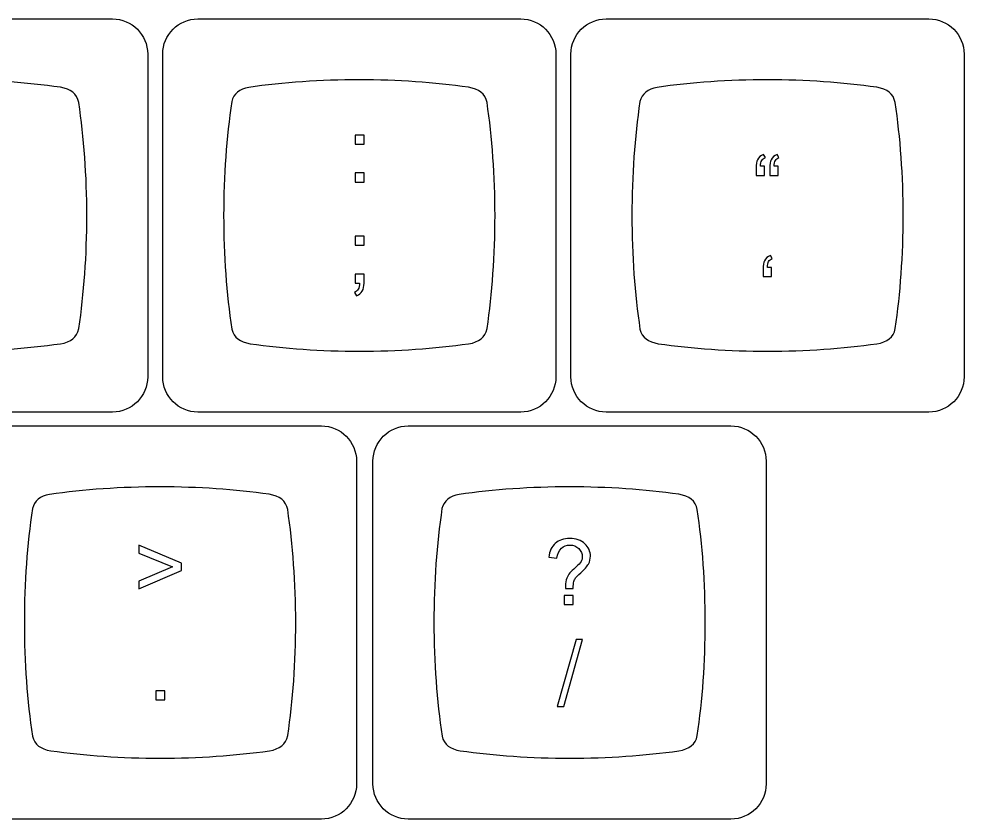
# Model space of a CAD drawing. Header units: millimetres. Extents: x -493 to 473, y -489 to 489.
# Drawn here: x -279.56 to -235.32, y -327.9 to -290.45 of the extents above; entities that cross this region are included whole.
import ezdxf

# ---------------------------------------------------------------- set-up
doc = ezdxf.new("R2010")
doc.units = ezdxf.units.MM
doc.header["$MEASUREMENT"] = 0
doc.layers.add('Layer 1', color=7, linetype='Continuous')

msp = doc.modelspace()

# ---------------------------------------------------------------- linework, layer by layer
at = {"layer": 'Layer 1', "color": 169}
for points in [[(-290.2855, -308.8455), (-290.2855, -308.8455), (-275.1781, -308.8455), (-275.1781, -308.8455), (-275.1781, -308.8455), (-274.2726, -308.8455), (-273.5318, -308.1047), (-273.5318, -307.1992), (-273.5318, -307.1992), (-273.5318, -307.1992), (-273.5318, -292.0918), (-273.5318, -292.0918), (-273.5318, -292.0918), (-273.5318, -291.1863), (-274.2726, -290.4455), (-275.1781, -290.4455), (-275.1781, -290.4455), (-275.1781, -290.4455), (-290.2855, -290.4455), (-290.2855, -290.4455), (-290.2855, -290.4455), (-291.191, -290.4455), (-291.9318, -291.1863), (-291.9318, -292.0918), (-291.9318, -292.0918), (-291.9318, -292.0918), (-291.9318, -307.1992), (-291.9318, -307.1992), (-291.9318, -307.1992), (-291.9318, -308.1047), (-291.191, -308.8455), (-290.2855, -308.8455)], [(-271.1814, -308.8455), (-271.1814, -308.8455), (-256.074, -308.8455), (-256.074, -308.8455), (-256.074, -308.8455), (-255.1685, -308.8455), (-254.4277, -308.1047), (-254.4277, -307.1992), (-254.4277, -307.1992), (-254.4277, -307.1992), (-254.4277, -292.0918), (-254.4277, -292.0918), (-254.4277, -292.0918), (-254.4277, -291.1863), (-255.1685, -290.4455), (-256.074, -290.4455), (-256.074, -290.4455), (-256.074, -290.4455), (-271.1814, -290.4455), (-271.1814, -290.4455), (-271.1814, -290.4455), (-272.0869, -290.4455), (-272.8277, -291.1863), (-272.8277, -292.0918), (-272.8277, -292.0918), (-272.8277, -292.0918), (-272.8277, -307.1992), (-272.8277, -307.1992), (-272.8277, -307.1992), (-272.8277, -308.1047), (-272.0869, -308.8455), (-271.1814, -308.8455)], [(-252.0772, -308.8455), (-252.0772, -308.8455), (-236.9698, -308.8455), (-236.9698, -308.8455), (-236.9698, -308.8455), (-236.0643, -308.8455), (-235.3235, -308.1047), (-235.3235, -307.1992), (-235.3235, -307.1992), (-235.3235, -307.1992), (-235.3235, -292.0918), (-235.3235, -292.0918), (-235.3235, -292.0918), (-235.3235, -291.1863), (-236.0643, -290.4455), (-236.9698, -290.4455), (-236.9698, -290.4455), (-236.9698, -290.4455), (-252.0772, -290.4455), (-252.0772, -290.4455), (-252.0772, -290.4455), (-252.9827, -290.4455), (-253.7235, -291.1863), (-253.7235, -292.0918), (-253.7235, -292.0918), (-253.7235, -292.0918), (-253.7235, -307.1992), (-253.7235, -307.1992), (-253.7235, -307.1992), (-253.7235, -308.1047), (-252.9827, -308.8455), (-252.0772, -308.8455)], [(-280.5094, -327.8955), (-280.5094, -327.8955), (-265.402, -327.8955), (-265.402, -327.8955), (-265.402, -327.8955), (-264.4965, -327.8955), (-263.7557, -327.1547), (-263.7557, -326.2492), (-263.7557, -326.2492), (-263.7557, -326.2492), (-263.7557, -311.1418), (-263.7557, -311.1418), (-263.7557, -311.1418), (-263.7557, -310.2363), (-264.4965, -309.4955), (-265.402, -309.4955), (-265.402, -309.4955), (-265.402, -309.4955), (-280.5094, -309.4955), (-280.5094, -309.4955), (-280.5094, -309.4955), (-281.4149, -309.4955), (-282.1557, -310.2363), (-282.1557, -311.1418), (-282.1557, -311.1418), (-282.1557, -311.1418), (-282.1557, -326.2492), (-282.1557, -326.2492), (-282.1557, -326.2492), (-282.1557, -327.1547), (-281.4149, -327.8955), (-280.5094, -327.8955)], [(-261.3412, -327.8955), (-261.3412, -327.8955), (-246.2338, -327.8955), (-246.2338, -327.8955), (-246.2338, -327.8955), (-245.3283, -327.8955), (-244.5875, -327.1547), (-244.5875, -326.2492), (-244.5875, -326.2492), (-244.5875, -326.2492), (-244.5875, -311.1418), (-244.5875, -311.1418), (-244.5875, -311.1418), (-244.5875, -310.2363), (-245.3283, -309.4955), (-246.2338, -309.4955), (-246.2338, -309.4955), (-246.2338, -309.4955), (-261.3412, -309.4955), (-261.3412, -309.4955), (-261.3412, -309.4955), (-262.2467, -309.4955), (-262.9875, -310.2363), (-262.9875, -311.1418), (-262.9875, -311.1418), (-262.9875, -311.1418), (-262.9875, -326.2492), (-262.9875, -326.2492), (-262.9875, -326.2492), (-262.9875, -327.1547), (-262.2467, -327.8955), (-261.3412, -327.8955)]]:
    msp.add_open_spline(points, degree=3, knots=[0, 0, 0, 0, 0.1111111, 0.1111111, 0.1111111, 0.1111111, 0.2222222, 0.2222222, 0.2222222, 0.2222222, 0.3333333, 0.3333333, 0.3333333, 0.3333333, 0.4444444, 0.4444444, 0.4444444, 0.4444444, 0.5555556, 0.5555556, 0.5555556, 0.5555556, 0.6666667, 0.6666667, 0.6666667, 0.6666667, 0.7777778, 0.7777778, 0.7777778, 0.7777778, 1, 1, 1, 1], dxfattribs=at)
at = {"layer": 'Layer 1', "color": 159}
for points in [[(-282.7316, -293.296), (-280.941, -293.2965), (-279.2211, -293.4194), (-277.6189, -293.6449), (-277.6189, -293.6449), (-277.6189, -293.6449), (-277.6189, -293.645), (-277.6189, -293.645), (-277.6189, -293.645), (-277.1321, -293.7179), (-276.8422, -293.9505), (-276.755, -294.3552), (-276.755, -294.3552), (-276.513, -296.0081), (-276.3807, -297.7897), (-276.3803, -299.6475), (-276.3803, -299.6475), (-276.3798, -301.5052), (-276.5113, -303.2868), (-276.7525, -304.9397), (-276.7525, -304.9397), (-276.8395, -305.3439), (-277.1288, -305.5763), (-277.6145, -305.6492), (-277.6145, -305.6492), (-279.217, -305.8741), (-280.9374, -305.9963), (-282.7287, -305.9959), (-282.7287, -305.9959), (-284.5205, -305.9955), (-286.2415, -305.8723), (-287.8445, -305.6465), (-287.8445, -305.6465), (-287.8445, -305.6465), (-287.8444, -305.6461), (-287.8444, -305.6461), (-287.8444, -305.6461), (-288.3174, -305.5753), (-288.6046, -305.3536), (-288.7005, -304.9696), (-288.7005, -304.9696), (-288.9455, -303.3075), (-289.0796, -301.5146), (-289.08, -299.6445), (-289.08, -299.6445), (-289.0805, -297.7727), (-288.947, -295.9783), (-288.7024, -294.315), (-288.7024, -294.315), (-288.6098, -293.9481), (-288.3418, -293.7301), (-287.903, -293.6509), (-287.903, -293.6509), (-286.2843, -293.4208), (-284.5442, -293.2956), (-282.7316, -293.296)], [(-263.6275, -293.296), (-261.8369, -293.2965), (-260.117, -293.4194), (-258.5148, -293.6449), (-258.5148, -293.6449), (-258.5148, -293.6449), (-258.5148, -293.645), (-258.5148, -293.645), (-258.5148, -293.645), (-258.028, -293.7179), (-257.7381, -293.9505), (-257.6509, -294.3552), (-257.6509, -294.3552), (-257.4089, -296.0081), (-257.2766, -297.7897), (-257.2762, -299.6475), (-257.2762, -299.6475), (-257.2757, -301.5052), (-257.4072, -303.2868), (-257.6484, -304.9397), (-257.6484, -304.9397), (-257.7354, -305.3439), (-258.0247, -305.5763), (-258.5104, -305.6492), (-258.5104, -305.6492), (-260.1129, -305.8741), (-261.8333, -305.9963), (-263.6246, -305.9959), (-263.6246, -305.9959), (-265.4164, -305.9955), (-267.1374, -305.8723), (-268.7404, -305.6465), (-268.7404, -305.6465), (-268.7404, -305.6465), (-268.7403, -305.6461), (-268.7403, -305.6461), (-268.7403, -305.6461), (-269.2133, -305.5753), (-269.5005, -305.3536), (-269.5964, -304.9696), (-269.5964, -304.9696), (-269.8414, -303.3075), (-269.9755, -301.5146), (-269.9759, -299.6445), (-269.9759, -299.6445), (-269.9764, -297.7727), (-269.8429, -295.9783), (-269.5983, -294.315), (-269.5983, -294.315), (-269.5057, -293.9481), (-269.2377, -293.7301), (-268.7989, -293.6509), (-268.7989, -293.6509), (-267.1802, -293.4208), (-265.4401, -293.2956), (-263.6275, -293.296)], [(-244.5233, -293.296), (-242.7327, -293.2965), (-241.0128, -293.4194), (-239.4106, -293.6449), (-239.4106, -293.6449), (-239.4106, -293.6449), (-239.4106, -293.645), (-239.4106, -293.645), (-239.4106, -293.645), (-238.9238, -293.7179), (-238.6339, -293.9505), (-238.5467, -294.3552), (-238.5467, -294.3552), (-238.3047, -296.0081), (-238.1724, -297.7897), (-238.172, -299.6475), (-238.172, -299.6475), (-238.1715, -301.5052), (-238.303, -303.2868), (-238.5442, -304.9397), (-238.5442, -304.9397), (-238.6312, -305.3439), (-238.9205, -305.5763), (-239.4062, -305.6492), (-239.4062, -305.6492), (-241.0087, -305.8741), (-242.7291, -305.9963), (-244.5204, -305.9959), (-244.5204, -305.9959), (-246.3122, -305.9955), (-248.0332, -305.8723), (-249.6362, -305.6465), (-249.6362, -305.6465), (-249.6362, -305.6465), (-249.6361, -305.6461), (-249.6361, -305.6461), (-249.6361, -305.6461), (-250.1091, -305.5753), (-250.3963, -305.3536), (-250.4922, -304.9696), (-250.4922, -304.9696), (-250.7372, -303.3075), (-250.8713, -301.5146), (-250.8717, -299.6445), (-250.8717, -299.6445), (-250.8722, -297.7727), (-250.7387, -295.9783), (-250.4941, -294.315), (-250.4941, -294.315), (-250.4015, -293.9481), (-250.1335, -293.7301), (-249.6947, -293.6509), (-249.6947, -293.6509), (-248.076, -293.4208), (-246.3359, -293.2956), (-244.5233, -293.296)], [(-272.9555, -312.346), (-271.1649, -312.3465), (-269.445, -312.4694), (-267.8428, -312.6949), (-267.8428, -312.6949), (-267.8428, -312.6949), (-267.8428, -312.695), (-267.8428, -312.695), (-267.8428, -312.695), (-267.356, -312.7679), (-267.0661, -313.0005), (-266.9789, -313.4052), (-266.9789, -313.4052), (-266.7369, -315.0581), (-266.6046, -316.8397), (-266.6042, -318.6975), (-266.6042, -318.6975), (-266.6037, -320.5552), (-266.7352, -322.3368), (-266.9764, -323.9897), (-266.9764, -323.9897), (-267.0634, -324.3939), (-267.3527, -324.6263), (-267.8384, -324.6992), (-267.8384, -324.6992), (-269.4409, -324.9241), (-271.1613, -325.0463), (-272.9526, -325.0459), (-272.9526, -325.0459), (-274.7444, -325.0455), (-276.4654, -324.9223), (-278.0684, -324.6965), (-278.0684, -324.6965), (-278.0684, -324.6965), (-278.0683, -324.6961), (-278.0683, -324.6961), (-278.0683, -324.6961), (-278.5413, -324.6253), (-278.8285, -324.4036), (-278.9244, -324.0196), (-278.9244, -324.0196), (-279.1694, -322.3575), (-279.3035, -320.5646), (-279.3039, -318.6945), (-279.3039, -318.6945), (-279.3044, -316.8227), (-279.1709, -315.0283), (-278.9263, -313.365), (-278.9263, -313.365), (-278.8337, -312.9981), (-278.5657, -312.7801), (-278.1269, -312.7009), (-278.1269, -312.7009), (-276.5082, -312.4708), (-274.7681, -312.3456), (-272.9555, -312.346)], [(-253.7873, -312.346), (-251.9967, -312.3465), (-250.2768, -312.4694), (-248.6746, -312.6949), (-248.6746, -312.6949), (-248.6746, -312.6949), (-248.6746, -312.695), (-248.6746, -312.695), (-248.6746, -312.695), (-248.1878, -312.7679), (-247.8979, -313.0005), (-247.8107, -313.4052), (-247.8107, -313.4052), (-247.5687, -315.0581), (-247.4364, -316.8397), (-247.436, -318.6975), (-247.436, -318.6975), (-247.4355, -320.5552), (-247.567, -322.3368), (-247.8082, -323.9897), (-247.8082, -323.9897), (-247.8952, -324.3939), (-248.1845, -324.6263), (-248.6702, -324.6992), (-248.6702, -324.6992), (-250.2727, -324.9241), (-251.9931, -325.0463), (-253.7844, -325.0459), (-253.7844, -325.0459), (-255.5762, -325.0455), (-257.2972, -324.9223), (-258.9002, -324.6965), (-258.9002, -324.6965), (-258.9002, -324.6965), (-258.9001, -324.6961), (-258.9001, -324.6961), (-258.9001, -324.6961), (-259.3731, -324.6253), (-259.6603, -324.4036), (-259.7562, -324.0196), (-259.7562, -324.0196), (-260.0012, -322.3575), (-260.1353, -320.5646), (-260.1357, -318.6945), (-260.1357, -318.6945), (-260.1362, -316.8227), (-260.0027, -315.0283), (-259.7581, -313.365), (-259.7581, -313.365), (-259.6655, -312.9981), (-259.3975, -312.7801), (-258.9587, -312.7009), (-258.9587, -312.7009), (-257.34, -312.4708), (-255.5999, -312.3456), (-253.7873, -312.346)]]:
    msp.add_open_spline(points, degree=3, knots=[0, 0, 0, 0, 0.0666667, 0.0666667, 0.0666667, 0.0666667, 0.1333333, 0.1333333, 0.1333333, 0.1333333, 0.2, 0.2, 0.2, 0.2, 0.2666667, 0.2666667, 0.2666667, 0.2666667, 0.3333333, 0.3333333, 0.3333333, 0.3333333, 0.4, 0.4, 0.4, 0.4, 0.4666667, 0.4666667, 0.4666667, 0.4666667, 0.5333333, 0.5333333, 0.5333333, 0.5333333, 0.6, 0.6, 0.6, 0.6, 0.6666667, 0.6666667, 0.6666667, 0.6666667, 0.7333333, 0.7333333, 0.7333333, 0.7333333, 0.8, 0.8, 0.8, 0.8, 0.8666667, 0.8666667, 0.8666667, 0.8666667, 1, 1, 1, 1], dxfattribs=at)
at = {"layer": 'Layer 1', "color": 132}
for points, knots in [([(-263.8245, -296.305), (-263.8245, -296.305), (-263.8245, -295.8817), (-263.8245, -295.8817), (-263.8245, -295.8817), (-263.8245, -295.8817), (-263.4012, -295.8817), (-263.4012, -295.8817), (-263.4012, -295.8817), (-263.4012, -295.8817), (-263.4012, -296.305), (-263.4012, -296.305), (-263.4012, -296.305), (-263.4012, -296.305), (-263.8245, -296.305), (-263.8245, -296.305)], [0, 0, 0, 0, 0.2, 0.2, 0.2, 0.2, 0.4, 0.4, 0.4, 0.4, 0.6, 0.6, 0.6, 0.6, 1, 1, 1, 1]), ([(-244.6595, -297.3449), (-244.6595, -297.3449), (-244.6595, -297.7766), (-244.6595, -297.7766), (-244.6595, -297.7766), (-244.6595, -297.7766), (-245.0574, -297.7766), (-245.0574, -297.7766), (-245.0574, -297.7766), (-245.0574, -297.7766), (-245.0574, -297.4338), (-245.0574, -297.4338), (-245.0574, -297.4338), (-245.0574, -297.2503), (-245.0356, -297.117), (-244.9911, -297.0351), (-244.9911, -297.0351), (-244.9326, -296.9251), (-244.8408, -296.8425), (-244.7145, -296.7861), (-244.7145, -296.7861), (-244.7145, -296.7861), (-244.6256, -296.9307), (-244.6256, -296.9307), (-244.6256, -296.9307), (-244.7018, -296.9624), (-244.7576, -297.009), (-244.7936, -297.0718), (-244.7936, -297.0718), (-244.8288, -297.1346), (-244.8493, -297.2256), (-244.8535, -297.3449), (-244.8535, -297.3449), (-244.8535, -297.3449), (-244.6595, -297.3449), (-244.6595, -297.3449)], [0, 0, 0, 0, 0.1, 0.1, 0.1, 0.1, 0.2, 0.2, 0.2, 0.2, 0.3, 0.3, 0.3, 0.3, 0.4, 0.4, 0.4, 0.4, 0.5, 0.5, 0.5, 0.5, 0.6, 0.6, 0.6, 0.6, 0.7, 0.7, 0.7, 0.7, 0.8, 0.8, 0.8, 0.8, 1, 1, 1, 1]), ([(-244.0203, -297.3449), (-244.0203, -297.3449), (-244.0203, -297.7766), (-244.0203, -297.7766), (-244.0203, -297.7766), (-244.0203, -297.7766), (-244.4182, -297.7766), (-244.4182, -297.7766), (-244.4182, -297.7766), (-244.4182, -297.7766), (-244.4182, -297.4338), (-244.4182, -297.4338), (-244.4182, -297.4338), (-244.4182, -297.2503), (-244.3963, -297.117), (-244.3519, -297.0351), (-244.3519, -297.0351), (-244.2933, -296.9251), (-244.2016, -296.8425), (-244.0753, -296.7861), (-244.0753, -296.7861), (-244.0753, -296.7861), (-243.9864, -296.9307), (-243.9864, -296.9307), (-243.9864, -296.9307), (-244.0626, -296.9624), (-244.1183, -297.009), (-244.1543, -297.0718), (-244.1543, -297.0718), (-244.1896, -297.1346), (-244.2101, -297.2256), (-244.2143, -297.3449), (-244.2143, -297.3449), (-244.2143, -297.3449), (-244.0203, -297.3449), (-244.0203, -297.3449)], [0, 0, 0, 0, 0.1, 0.1, 0.1, 0.1, 0.2, 0.2, 0.2, 0.2, 0.3, 0.3, 0.3, 0.3, 0.4, 0.4, 0.4, 0.4, 0.5, 0.5, 0.5, 0.5, 0.6, 0.6, 0.6, 0.6, 0.7, 0.7, 0.7, 0.7, 0.8, 0.8, 0.8, 0.8, 1, 1, 1, 1]), ([(-263.8245, -298.0788), (-263.8245, -298.0788), (-263.8245, -297.6555), (-263.8245, -297.6555), (-263.8245, -297.6555), (-263.8245, -297.6555), (-263.4012, -297.6555), (-263.4012, -297.6555), (-263.4012, -297.6555), (-263.4012, -297.6555), (-263.4012, -298.0788), (-263.4012, -298.0788), (-263.4012, -298.0788), (-263.4012, -298.0788), (-263.8245, -298.0788), (-263.8245, -298.0788)], [0, 0, 0, 0, 0.2, 0.2, 0.2, 0.2, 0.4, 0.4, 0.4, 0.4, 0.6, 0.6, 0.6, 0.6, 1, 1, 1, 1]), ([(-263.8287, -301.0343), (-263.8287, -301.0343), (-263.8287, -300.611), (-263.8287, -300.611), (-263.8287, -300.611), (-263.8287, -300.611), (-263.4054, -300.611), (-263.4054, -300.611), (-263.4054, -300.611), (-263.4054, -300.611), (-263.4054, -301.0343), (-263.4054, -301.0343), (-263.4054, -301.0343), (-263.4054, -301.0343), (-263.8287, -301.0343), (-263.8287, -301.0343)], [0, 0, 0, 0, 0.2, 0.2, 0.2, 0.2, 0.4, 0.4, 0.4, 0.4, 0.6, 0.6, 0.6, 0.6, 1, 1, 1, 1]), ([(-244.336, -302.0742), (-244.336, -302.0742), (-244.336, -302.5059), (-244.336, -302.5059), (-244.336, -302.5059), (-244.336, -302.5059), (-244.7339, -302.5059), (-244.7339, -302.5059), (-244.7339, -302.5059), (-244.7339, -302.5059), (-244.7339, -302.1631), (-244.7339, -302.1631), (-244.7339, -302.1631), (-244.7339, -301.9796), (-244.7121, -301.8463), (-244.6676, -301.7644), (-244.6676, -301.7644), (-244.6091, -301.6544), (-244.5173, -301.5718), (-244.391, -301.5154), (-244.391, -301.5154), (-244.391, -301.5154), (-244.3021, -301.66), (-244.3021, -301.66), (-244.3021, -301.66), (-244.3783, -301.6917), (-244.4341, -301.7383), (-244.4701, -301.8011), (-244.4701, -301.8011), (-244.5053, -301.8639), (-244.5258, -301.9549), (-244.53, -302.0742), (-244.53, -302.0742), (-244.53, -302.0742), (-244.336, -302.0742), (-244.336, -302.0742)], [0, 0, 0, 0, 0.1, 0.1, 0.1, 0.1, 0.2, 0.2, 0.2, 0.2, 0.3, 0.3, 0.3, 0.3, 0.4, 0.4, 0.4, 0.4, 0.5, 0.5, 0.5, 0.5, 0.6, 0.6, 0.6, 0.6, 0.7, 0.7, 0.7, 0.7, 0.8, 0.8, 0.8, 0.8, 1, 1, 1, 1]), ([(-263.8287, -302.8081), (-263.8287, -302.8081), (-263.8287, -302.3848), (-263.8287, -302.3848), (-263.8287, -302.3848), (-263.8287, -302.3848), (-263.4054, -302.3848), (-263.4054, -302.3848), (-263.4054, -302.3848), (-263.4054, -302.3848), (-263.4054, -302.8081), (-263.4054, -302.8081), (-263.4054, -302.8081), (-263.4054, -302.964), (-263.4329, -303.0903), (-263.4887, -303.1863), (-263.4887, -303.1863), (-263.5437, -303.2822), (-263.6319, -303.357), (-263.7525, -303.4092), (-263.7525, -303.4092), (-263.7525, -303.4092), (-263.8541, -303.2498), (-263.8541, -303.2498), (-263.8541, -303.2498), (-263.7751, -303.2152), (-263.7173, -303.1644), (-263.6806, -303.0974), (-263.6806, -303.0974), (-263.6432, -303.0303), (-263.622, -302.9337), (-263.6178, -302.8081), (-263.6178, -302.8081), (-263.6178, -302.8081), (-263.8287, -302.8081), (-263.8287, -302.8081)], [0, 0, 0, 0, 0.1, 0.1, 0.1, 0.1, 0.2, 0.2, 0.2, 0.2, 0.3, 0.3, 0.3, 0.3, 0.4, 0.4, 0.4, 0.4, 0.5, 0.5, 0.5, 0.5, 0.6, 0.6, 0.6, 0.6, 0.7, 0.7, 0.7, 0.7, 0.8, 0.8, 0.8, 0.8, 1, 1, 1, 1]), ([(-253.9742, -317.1017), (-253.9756, -317.0524), (-253.9763, -317.015), (-253.9763, -316.9903), (-253.9763, -316.9903), (-253.9763, -316.8442), (-253.9559, -316.7186), (-253.9142, -316.6128), (-253.9142, -316.6128), (-253.8839, -316.5324), (-253.8352, -316.4519), (-253.7675, -316.3708), (-253.7675, -316.3708), (-253.7181, -316.3115), (-253.6285, -316.2254), (-253.5001, -316.1119), (-253.5001, -316.1119), (-253.371, -315.9983), (-253.2877, -315.9079), (-253.2489, -315.8402), (-253.2489, -315.8402), (-253.2101, -315.7718), (-253.191, -315.6984), (-253.191, -315.618), (-253.191, -315.618), (-253.191, -315.4726), (-253.2475, -315.3449), (-253.3604, -315.2349), (-253.3604, -315.2349), (-253.4733, -315.1248), (-253.6116, -315.0698), (-253.7752, -315.0698), (-253.7752, -315.0698), (-253.934, -315.0698), (-254.0659, -315.1198), (-254.1718, -315.2193), (-254.1718, -315.2193), (-254.2783, -315.3195), (-254.3474, -315.4754), (-254.3806, -315.6878), (-254.3806, -315.6878), (-254.3806, -315.6878), (-254.7616, -315.6413), (-254.7616, -315.6413), (-254.7616, -315.6413), (-254.727, -315.3583), (-254.6254, -315.141), (-254.4554, -314.9907), (-254.4554, -314.9907), (-254.2854, -314.8405), (-254.061, -314.765), (-253.7816, -314.765), (-253.7816, -314.765), (-253.486, -314.765), (-253.2503, -314.8454), (-253.0739, -315.007), (-253.0739, -315.007), (-252.8982, -315.1685), (-252.8101, -315.364), (-252.8101, -315.5933), (-252.8101, -315.5933), (-252.8101, -315.7259), (-252.8411, -315.848), (-252.9032, -315.9595), (-252.9032, -315.9595), (-252.9653, -316.0716), (-253.0866, -316.2071), (-253.2672, -316.3673), (-253.2672, -316.3673), (-253.3886, -316.4745), (-253.4676, -316.5535), (-253.505, -316.6043), (-253.505, -316.6043), (-253.5424, -316.6551), (-253.5699, -316.7137), (-253.5876, -316.78), (-253.5876, -316.78), (-253.6052, -316.8456), (-253.6158, -316.9529), (-253.6186, -317.1017), (-253.6186, -317.1017), (-253.6186, -317.1017), (-253.9742, -317.1017), (-253.9742, -317.1017)], [0, 0, 0, 0, 0.0454545, 0.0454545, 0.0454545, 0.0454545, 0.0909091, 0.0909091, 0.0909091, 0.0909091, 0.1363636, 0.1363636, 0.1363636, 0.1363636, 0.1818182, 0.1818182, 0.1818182, 0.1818182, 0.2272727, 0.2272727, 0.2272727, 0.2272727, 0.2727273, 0.2727273, 0.2727273, 0.2727273, 0.3181818, 0.3181818, 0.3181818, 0.3181818, 0.3636364, 0.3636364, 0.3636364, 0.3636364, 0.4090909, 0.4090909, 0.4090909, 0.4090909, 0.4545455, 0.4545455, 0.4545455, 0.4545455, 0.5, 0.5, 0.5, 0.5, 0.5454545, 0.5454545, 0.5454545, 0.5454545, 0.5909091, 0.5909091, 0.5909091, 0.5909091, 0.6363636, 0.6363636, 0.6363636, 0.6363636, 0.6818182, 0.6818182, 0.6818182, 0.6818182, 0.7272727, 0.7272727, 0.7272727, 0.7272727, 0.7727273, 0.7727273, 0.7727273, 0.7727273, 0.8181818, 0.8181818, 0.8181818, 0.8181818, 0.8636364, 0.8636364, 0.8636364, 0.8636364, 0.9090909, 0.9090909, 0.9090909, 0.9090909, 1, 1, 1, 1]), ([(-271.955, -316.2657), (-271.955, -316.2657), (-273.9531, -317.125), (-273.9531, -317.125), (-273.9531, -317.125), (-273.9531, -317.125), (-273.9531, -316.7525), (-273.9531, -316.7525), (-273.9531, -316.7525), (-273.9531, -316.7525), (-272.3741, -316.0942), (-272.3741, -316.0942), (-272.3741, -316.0942), (-272.3741, -316.0942), (-273.9531, -315.4444), (-273.9531, -315.4444), (-273.9531, -315.4444), (-273.9531, -315.4444), (-273.9531, -315.0719), (-273.9531, -315.0719), (-273.9531, -315.0719), (-273.9531, -315.0719), (-271.955, -315.9185), (-271.955, -315.9185), (-271.955, -315.9185), (-271.955, -315.9185), (-271.955, -316.2657), (-271.955, -316.2657)], [0, 0, 0, 0, 0.125, 0.125, 0.125, 0.125, 0.25, 0.25, 0.25, 0.25, 0.375, 0.375, 0.375, 0.375, 0.5, 0.5, 0.5, 0.5, 0.625, 0.625, 0.625, 0.625, 0.75, 0.75, 0.75, 0.75, 1, 1, 1, 1]), ([(-254.0419, -317.8468), (-254.0419, -317.8468), (-254.0419, -317.4235), (-254.0419, -317.4235), (-254.0419, -317.4235), (-254.0419, -317.4235), (-253.6186, -317.4235), (-253.6186, -317.4235), (-253.6186, -317.4235), (-253.6186, -317.4235), (-253.6186, -317.8468), (-253.6186, -317.8468), (-253.6186, -317.8468), (-253.6186, -317.8468), (-254.0419, -317.8468), (-254.0419, -317.8468)], [0, 0, 0, 0, 0.2, 0.2, 0.2, 0.2, 0.4, 0.4, 0.4, 0.4, 0.6, 0.6, 0.6, 0.6, 1, 1, 1, 1]), ([(-254.363, -322.6269), (-254.363, -322.6269), (-253.4825, -319.4943), (-253.4825, -319.4943), (-253.4825, -319.4943), (-253.4825, -319.4943), (-253.1826, -319.4943), (-253.1826, -319.4943), (-253.1826, -319.4943), (-253.1826, -319.4943), (-254.0631, -322.6269), (-254.0631, -322.6269), (-254.0631, -322.6269), (-254.0631, -322.6269), (-254.363, -322.6269), (-254.363, -322.6269)], [0, 0, 0, 0, 0.2, 0.2, 0.2, 0.2, 0.4, 0.4, 0.4, 0.4, 0.6, 0.6, 0.6, 0.6, 1, 1, 1, 1]), ([(-273.157, -322.32), (-273.157, -322.32), (-273.157, -321.8967), (-273.157, -321.8967), (-273.157, -321.8967), (-273.157, -321.8967), (-272.7336, -321.8967), (-272.7336, -321.8967), (-272.7336, -321.8967), (-272.7336, -321.8967), (-272.7336, -322.32), (-272.7336, -322.32), (-272.7336, -322.32), (-272.7336, -322.32), (-273.157, -322.32), (-273.157, -322.32)], [0, 0, 0, 0, 0.2, 0.2, 0.2, 0.2, 0.4, 0.4, 0.4, 0.4, 0.6, 0.6, 0.6, 0.6, 1, 1, 1, 1])]:
    msp.add_open_spline(points, degree=3, knots=knots, dxfattribs=at)

doc.saveas('drawing.dxf')
